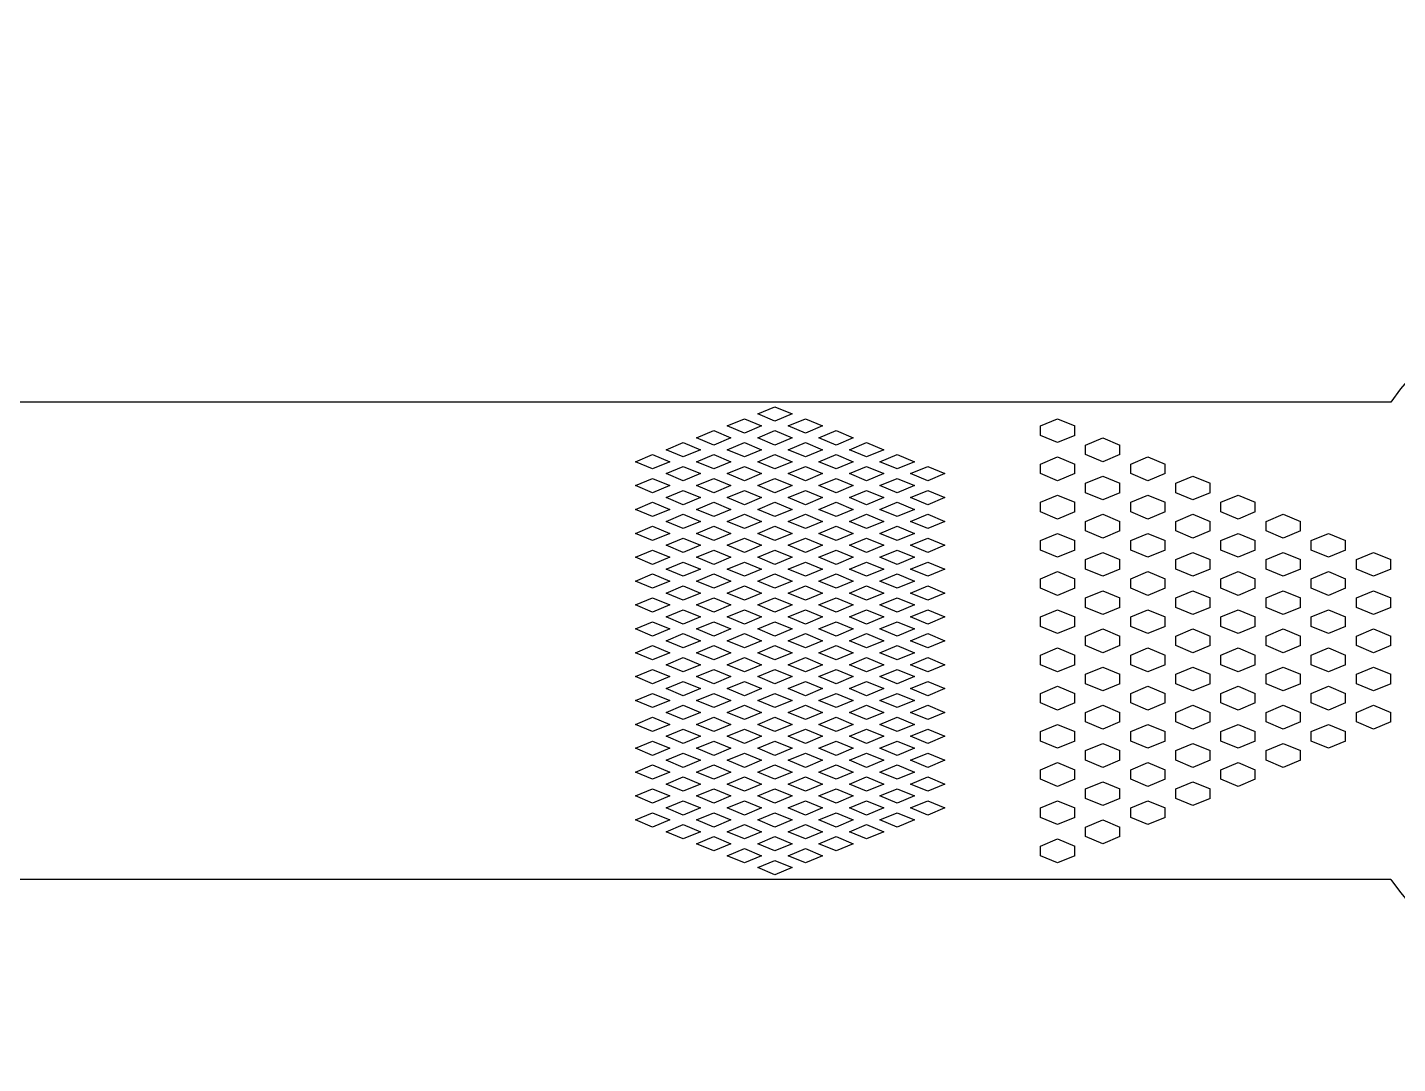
# Model space of a CAD drawing. Header units: inches. Extents: x -271009 to 5700, y -37000 to 38138.
# Drawn here: x -142064 to -139152, y 10013 to 12215 of the extents above; entities that cross this region are included whole.
import ezdxf

# ---------------------------------------------------------------- set-up
doc = ezdxf.new("R2010")
doc.units = ezdxf.units.IN
doc.header["$MEASUREMENT"] = 0

msp = doc.modelspace()

# ---------------------------------------------------------------- linework, layer by layer
for p, q in [((-139166.7, 11418.8), (-142123.1, 11418.8)), ((-140512.1, 11393.4), (-140475.6, 11408.6)), ((-140475.6, 11378.2), (-140512.1, 11393.4)), ((-140475.6, 11408.6), (-140439, 11393.4)), ((-140439, 11393.4), (-140475.6, 11378.2)), ((-140642, 11342.6), (-140605.5, 11357.9)), ((-140605.5, 11357.9), (-140569, 11342.6)), ((-140577.1, 11368), (-140540.5, 11383.2)), ((-140540.5, 11352.8), (-140577.1, 11368)), ((-140540.5, 11383.2), (-140504, 11368)), ((-140504, 11368), (-140540.5, 11352.8)), ((-140512.1, 11342.6), (-140475.6, 11357.9)), ((-140475.6, 11357.9), (-140439, 11342.6)), ((-140447.2, 11368), (-140410.6, 11383.2)), ((-140410.6, 11352.8), (-140447.2, 11368)), ((-140410.6, 11383.2), (-140374.1, 11368)), ((-140374.1, 11368), (-140410.6, 11352.8)), ((-140382.2, 11342.6), (-140345.7, 11357.9)), ((-140345.7, 11357.9), (-140309.1, 11342.6)), ((-139911.2, 11368), (-139874.7, 11383.2)), ((-139911.2, 11347.7), (-139911.2, 11368)), ((-139874.7, 11383.2), (-139838.2, 11368)), ((-139838.2, 11347.7), (-139838.2, 11368)), ((-140707, 11317.3), (-140670.5, 11332.5)), ((-140670.5, 11332.5), (-140633.9, 11317.3)), ((-140605.5, 11327.4), (-140642, 11342.6)), ((-140569, 11342.6), (-140605.5, 11327.4)), ((-140577.1, 11317.3), (-140540.5, 11332.5)), ((-140540.5, 11332.5), (-140504, 11317.3)), ((-140475.6, 11327.4), (-140512.1, 11342.6)), ((-140439, 11342.6), (-140475.6, 11327.4)), ((-140447.2, 11317.3), (-140410.6, 11332.5)), ((-140410.6, 11332.5), (-140374.1, 11317.3)), ((-140345.7, 11327.4), (-140382.2, 11342.6)), ((-140309.1, 11342.6), (-140345.7, 11327.4)), ((-140317.2, 11317.3), (-140280.7, 11332.5)), ((-140280.7, 11332.5), (-140244.2, 11317.3)), ((-139874.7, 11332.5), (-139911.2, 11347.7)), ((-139838.2, 11347.7), (-139874.7, 11332.5)), ((-139815.3, 11327.4), (-139778.8, 11342.6)), ((-139778.8, 11342.6), (-139742.3, 11327.4)), ((-140772, 11291.9), (-140735.4, 11307.1)), ((-140735.4, 11307.1), (-140698.9, 11291.9)), ((-140670.5, 11302), (-140707, 11317.3)), ((-140633.9, 11317.3), (-140670.5, 11302)), ((-140642, 11291.9), (-140605.5, 11307.1)), ((-140605.5, 11307.1), (-140569, 11291.9)), ((-140540.5, 11302), (-140577.1, 11317.3)), ((-140504, 11317.3), (-140540.5, 11302)), ((-140512.1, 11291.9), (-140475.6, 11307.1)), ((-140475.6, 11307.1), (-140439, 11291.9)), ((-140410.6, 11302), (-140447.2, 11317.3)), ((-140374.1, 11317.3), (-140410.6, 11302)), ((-140382.2, 11291.9), (-140345.7, 11307.1)), ((-140345.7, 11307.1), (-140309.1, 11291.9)), ((-140280.7, 11302), (-140317.2, 11317.3)), ((-140244.2, 11317.3), (-140280.7, 11302)), ((-140252.3, 11291.9), (-140215.7, 11307.1)), ((-140215.7, 11307.1), (-140179.2, 11291.9)), ((-139911.2, 11286.8), (-139874.7, 11302)), ((-139874.7, 11302), (-139838.2, 11286.8)), ((-139815.3, 11307.1), (-139815.3, 11327.4)), ((-139778.8, 11291.9), (-139815.3, 11307.1)), ((-139742.3, 11307.1), (-139778.8, 11291.9)), ((-139742.3, 11307.1), (-139742.3, 11327.4)), ((-139719.4, 11286.8), (-139682.9, 11302)), ((-139682.9, 11302), (-139646.3, 11286.8)), ((-140735.4, 11276.7), (-140772, 11291.9)), ((-140698.9, 11291.9), (-140735.4, 11276.7)), ((-140707, 11266.5), (-140670.5, 11281.7)), ((-140670.5, 11281.7), (-140633.9, 11266.5)), ((-140605.5, 11276.7), (-140642, 11291.9)), ((-140569, 11291.9), (-140605.5, 11276.7)), ((-140577.1, 11266.5), (-140540.5, 11281.7)), ((-140540.5, 11281.7), (-140504, 11266.5)), ((-140475.6, 11276.7), (-140512.1, 11291.9)), ((-140439, 11291.9), (-140475.6, 11276.7)), ((-140447.2, 11266.5), (-140410.6, 11281.7)), ((-140410.6, 11281.7), (-140374.1, 11266.5)), ((-140345.7, 11276.7), (-140382.2, 11291.9)), ((-140309.1, 11291.9), (-140345.7, 11276.7)), ((-140317.2, 11266.5), (-140280.7, 11281.7)), ((-140280.7, 11281.7), (-140244.2, 11266.5)), ((-140215.7, 11276.7), (-140252.3, 11291.9)), ((-140179.2, 11291.9), (-140215.7, 11276.7)), ((-140187.3, 11266.5), (-140150.8, 11281.7)), ((-140150.8, 11281.7), (-140114.2, 11266.5)), ((-139911.2, 11266.5), (-139911.2, 11286.8)), ((-139838.2, 11266.5), (-139838.2, 11286.8)), ((-139719.4, 11266.5), (-139719.4, 11286.8)), ((-139646.3, 11266.5), (-139646.3, 11286.8)), ((-140772, 11241.1), (-140735.4, 11256.4)), ((-140735.4, 11225.9), (-140772, 11241.1)), ((-140735.4, 11256.4), (-140698.9, 11241.1)), ((-140698.9, 11241.1), (-140735.4, 11225.9)), ((-140670.5, 11251.3), (-140707, 11266.5)), ((-140633.9, 11266.5), (-140670.5, 11251.3)), ((-140642, 11241.1), (-140605.5, 11256.4)), ((-140605.5, 11225.9), (-140642, 11241.1)), ((-140605.5, 11256.4), (-140569, 11241.1)), ((-140569, 11241.1), (-140605.5, 11225.9)), ((-140540.5, 11251.3), (-140577.1, 11266.5)), ((-140504, 11266.5), (-140540.5, 11251.3)), ((-140512.1, 11241.1), (-140475.6, 11256.4)), ((-140475.6, 11225.9), (-140512.1, 11241.1)), ((-140475.6, 11256.4), (-140439, 11241.1)), ((-140439, 11241.1), (-140475.6, 11225.9)), ((-140410.6, 11251.3), (-140447.2, 11266.5)), ((-140374.1, 11266.5), (-140410.6, 11251.3)), ((-140382.2, 11241.1), (-140345.7, 11256.4)), ((-140345.7, 11225.9), (-140382.2, 11241.1)), ((-140345.7, 11256.4), (-140309.1, 11241.1)), ((-140309.1, 11241.1), (-140345.7, 11225.9)), ((-140280.7, 11251.3), (-140317.2, 11266.5)), ((-140244.2, 11266.5), (-140280.7, 11251.3)), ((-140252.3, 11241.1), (-140215.7, 11256.4)), ((-140215.7, 11225.9), (-140252.3, 11241.1)), ((-140215.7, 11256.4), (-140179.2, 11241.1)), ((-140179.2, 11241.1), (-140215.7, 11225.9)), ((-140150.8, 11251.3), (-140187.3, 11266.5)), ((-140114.2, 11266.5), (-140150.8, 11251.3)), ((-139874.7, 11251.3), (-139911.2, 11266.5)), ((-139838.2, 11266.5), (-139874.7, 11251.3)), ((-139815.3, 11246.2), (-139778.8, 11261.4)), ((-139815.3, 11225.9), (-139815.3, 11246.2)), ((-139778.8, 11261.4), (-139742.3, 11246.2)), ((-139742.3, 11225.9), (-139742.3, 11246.2)), ((-139682.9, 11251.3), (-139719.4, 11266.5)), ((-139646.3, 11266.5), (-139682.9, 11251.3)), ((-139623.5, 11246.2), (-139587, 11261.4)), ((-139623.5, 11225.9), (-139623.5, 11246.2)), ((-139587, 11261.4), (-139550.4, 11246.2)), ((-139550.4, 11225.9), (-139550.4, 11246.2)), ((-140707, 11215.8), (-140670.5, 11231)), ((-140670.5, 11200.5), (-140707, 11215.8)), ((-140670.5, 11231), (-140633.9, 11215.8)), ((-140633.9, 11215.8), (-140670.5, 11200.5)), ((-140577.1, 11215.8), (-140540.5, 11231)), ((-140540.5, 11200.5), (-140577.1, 11215.8)), ((-140540.5, 11231), (-140504, 11215.8)), ((-140504, 11215.8), (-140540.5, 11200.5)), ((-140447.2, 11215.8), (-140410.6, 11231)), ((-140410.6, 11200.5), (-140447.2, 11215.8)), ((-140410.6, 11231), (-140374.1, 11215.8)), ((-140374.1, 11215.8), (-140410.6, 11200.5)), ((-140317.2, 11215.8), (-140280.7, 11231)), ((-140280.7, 11200.5), (-140317.2, 11215.8)), ((-140280.7, 11231), (-140244.2, 11215.8)), ((-140244.2, 11215.8), (-140280.7, 11200.5)), ((-140187.3, 11215.8), (-140150.8, 11231)), ((-140150.8, 11200.5), (-140187.3, 11215.8)), ((-140150.8, 11231), (-140114.2, 11215.8)), ((-140114.2, 11215.8), (-140150.8, 11200.5)), ((-139911.2, 11205.6), (-139874.7, 11220.8)), ((-139874.7, 11220.8), (-139838.2, 11205.6)), ((-139778.8, 11210.7), (-139815.3, 11225.9)), ((-139742.3, 11225.9), (-139778.8, 11210.7)), ((-139719.4, 11205.6), (-139682.9, 11220.8)), ((-139682.9, 11220.8), (-139646.3, 11205.6)), ((-139587, 11210.7), (-139623.5, 11225.9)), ((-139550.4, 11225.9), (-139587, 11210.7)), ((-139527.6, 11205.6), (-139491, 11220.8)), ((-139491, 11220.8), (-139454.5, 11205.6)), ((-140772, 11190.4), (-140735.4, 11205.6)), ((-140735.4, 11175.2), (-140772, 11190.4)), ((-140735.4, 11205.6), (-140698.9, 11190.4)), ((-140698.9, 11190.4), (-140735.4, 11175.2)), ((-140642, 11190.4), (-140605.5, 11205.6)), ((-140605.5, 11175.2), (-140642, 11190.4)), ((-140605.5, 11205.6), (-140569, 11190.4)), ((-140569, 11190.4), (-140605.5, 11175.2)), ((-140512.1, 11190.4), (-140475.6, 11205.6)), ((-140475.6, 11175.2), (-140512.1, 11190.4)), ((-140475.6, 11205.6), (-140439, 11190.4)), ((-140439, 11190.4), (-140475.6, 11175.2)), ((-140382.2, 11190.4), (-140345.7, 11205.6)), ((-140345.7, 11175.2), (-140382.2, 11190.4)), ((-140345.7, 11205.6), (-140309.1, 11190.4)), ((-140309.1, 11190.4), (-140345.7, 11175.2)), ((-140252.3, 11190.4), (-140215.7, 11205.6)), ((-140215.7, 11175.2), (-140252.3, 11190.4)), ((-140215.7, 11205.6), (-140179.2, 11190.4)), ((-140179.2, 11190.4), (-140215.7, 11175.2)), ((-139911.2, 11185.3), (-139911.2, 11205.6)), ((-139874.7, 11170.1), (-139911.2, 11185.3)), ((-139838.2, 11185.3), (-139874.7, 11170.1)), ((-139838.2, 11185.3), (-139838.2, 11205.6)), ((-139719.4, 11185.3), (-139719.4, 11205.6)), ((-139682.9, 11170.1), (-139719.4, 11185.3)), ((-139646.3, 11185.3), (-139682.9, 11170.1)), ((-139646.3, 11185.3), (-139646.3, 11205.6)), ((-139527.6, 11185.3), (-139527.6, 11205.6)), ((-139491, 11170.1), (-139527.6, 11185.3)), ((-139454.5, 11185.3), (-139491, 11170.1)), ((-139454.5, 11185.3), (-139454.5, 11205.6)), ((-140772, 11139.6), (-140735.4, 11154.9)), ((-140735.4, 11154.9), (-140698.9, 11139.6)), ((-140707, 11165), (-140670.5, 11180.2)), ((-140670.5, 11149.8), (-140707, 11165)), ((-140670.5, 11180.2), (-140633.9, 11165)), ((-140633.9, 11165), (-140670.5, 11149.8)), ((-140642, 11139.6), (-140605.5, 11154.9)), ((-140605.5, 11154.9), (-140569, 11139.6)), ((-140577.1, 11165), (-140540.5, 11180.2)), ((-140540.5, 11149.8), (-140577.1, 11165)), ((-140540.5, 11180.2), (-140504, 11165)), ((-140504, 11165), (-140540.5, 11149.8)), ((-140512.1, 11139.6), (-140475.6, 11154.9)), ((-140475.6, 11154.9), (-140439, 11139.6)), ((-140447.2, 11165), (-140410.6, 11180.2)), ((-140410.6, 11149.8), (-140447.2, 11165)), ((-140410.6, 11180.2), (-140374.1, 11165)), ((-140374.1, 11165), (-140410.6, 11149.8)), ((-140382.2, 11139.6), (-140345.7, 11154.9)), ((-140345.7, 11154.9), (-140309.1, 11139.6)), ((-140317.2, 11165), (-140280.7, 11180.2)), ((-140280.7, 11149.8), (-140317.2, 11165)), ((-140280.7, 11180.2), (-140244.2, 11165)), ((-140244.2, 11165), (-140280.7, 11149.8)), ((-140252.3, 11139.6), (-140215.7, 11154.9)), ((-140215.7, 11154.9), (-140179.2, 11139.6)), ((-140187.3, 11165), (-140150.8, 11180.2)), ((-140150.8, 11149.8), (-140187.3, 11165)), ((-140150.8, 11180.2), (-140114.2, 11165)), ((-140114.2, 11165), (-140150.8, 11149.8)), ((-139815.3, 11165), (-139778.8, 11180.2)), ((-139815.3, 11144.7), (-139815.3, 11165)), ((-139778.8, 11180.2), (-139742.3, 11165)), ((-139742.3, 11144.7), (-139742.3, 11165)), ((-139623.5, 11165), (-139587, 11180.2)), ((-139623.5, 11144.7), (-139623.5, 11165)), ((-139587, 11180.2), (-139550.4, 11165)), ((-139550.4, 11144.7), (-139550.4, 11165)), ((-139431.7, 11165), (-139395.1, 11180.2)), ((-139431.7, 11144.7), (-139431.7, 11165)), ((-139395.1, 11180.2), (-139358.6, 11165)), ((-139358.6, 11144.7), (-139358.6, 11165)), ((-140735.4, 11124.4), (-140772, 11139.6)), ((-140698.9, 11139.6), (-140735.4, 11124.4)), ((-140707, 11114.3), (-140670.5, 11129.5)), ((-140670.5, 11129.5), (-140633.9, 11114.3)), ((-140605.5, 11124.4), (-140642, 11139.6)), ((-140569, 11139.6), (-140605.5, 11124.4)), ((-140577.1, 11114.3), (-140540.5, 11129.5)), ((-140540.5, 11129.5), (-140504, 11114.3)), ((-140475.6, 11124.4), (-140512.1, 11139.6)), ((-140439, 11139.6), (-140475.6, 11124.4)), ((-140447.2, 11114.3), (-140410.6, 11129.5)), ((-140410.6, 11129.5), (-140374.1, 11114.3)), ((-140345.7, 11124.4), (-140382.2, 11139.6)), ((-140309.1, 11139.6), (-140345.7, 11124.4)), ((-140317.2, 11114.3), (-140280.7, 11129.5)), ((-140280.7, 11129.5), (-140244.2, 11114.3)), ((-140215.7, 11124.4), (-140252.3, 11139.6)), ((-140179.2, 11139.6), (-140215.7, 11124.4)), ((-140187.3, 11114.3), (-140150.8, 11129.5)), ((-140150.8, 11129.5), (-140114.2, 11114.3)), ((-139911.2, 11124.4), (-139874.7, 11139.6)), ((-139874.7, 11139.6), (-139838.2, 11124.4)), ((-139778.8, 11129.5), (-139815.3, 11144.7)), ((-139742.3, 11144.7), (-139778.8, 11129.5)), ((-139719.4, 11124.4), (-139682.9, 11139.6)), ((-139682.9, 11139.6), (-139646.3, 11124.4)), ((-139587, 11129.5), (-139623.5, 11144.7)), ((-139550.4, 11144.7), (-139587, 11129.5)), ((-139527.6, 11124.4), (-139491, 11139.6)), ((-139491, 11139.6), (-139454.5, 11124.4)), ((-139395.1, 11129.5), (-139431.7, 11144.7)), ((-139358.6, 11144.7), (-139395.1, 11129.5)), ((-139335.7, 11124.4), (-139299.2, 11139.6)), ((-139299.2, 11139.6), (-139262.7, 11124.4)), ((-140772, 11088.9), (-140735.4, 11104.1)), ((-140735.4, 11104.1), (-140698.9, 11088.9)), ((-140670.5, 11099), (-140707, 11114.3)), ((-140633.9, 11114.3), (-140670.5, 11099)), ((-140642, 11088.9), (-140605.5, 11104.1)), ((-140605.5, 11104.1), (-140569, 11088.9)), ((-140540.5, 11099), (-140577.1, 11114.3)), ((-140504, 11114.3), (-140540.5, 11099)), ((-140512.1, 11088.9), (-140475.6, 11104.1)), ((-140475.6, 11104.1), (-140439, 11088.9)), ((-140410.6, 11099), (-140447.2, 11114.3)), ((-140374.1, 11114.3), (-140410.6, 11099)), ((-140382.2, 11088.9), (-140345.7, 11104.1)), ((-140345.7, 11104.1), (-140309.1, 11088.9)), ((-140280.7, 11099), (-140317.2, 11114.3)), ((-140244.2, 11114.3), (-140280.7, 11099)), ((-140252.3, 11088.9), (-140215.7, 11104.1)), ((-140215.7, 11104.1), (-140179.2, 11088.9)), ((-140150.8, 11099), (-140187.3, 11114.3)), ((-140114.2, 11114.3), (-140150.8, 11099)), ((-139911.2, 11104.1), (-139911.2, 11124.4)), ((-139874.7, 11088.9), (-139911.2, 11104.1)), ((-139838.2, 11104.1), (-139874.7, 11088.9)), ((-139838.2, 11104.1), (-139838.2, 11124.4)), ((-139815.3, 11083.8), (-139778.8, 11099)), ((-139778.8, 11099), (-139742.3, 11083.8)), ((-139719.4, 11104.1), (-139719.4, 11124.4)), ((-139682.9, 11088.9), (-139719.4, 11104.1)), ((-139646.3, 11104.1), (-139682.9, 11088.9)), ((-139646.3, 11104.1), (-139646.3, 11124.4)), ((-139623.5, 11083.8), (-139587, 11099)), ((-139587, 11099), (-139550.4, 11083.8)), ((-139527.6, 11104.1), (-139527.6, 11124.4)), ((-139491, 11088.9), (-139527.6, 11104.1)), ((-139454.5, 11104.1), (-139491, 11088.9)), ((-139454.5, 11104.1), (-139454.5, 11124.4)), ((-139431.7, 11083.8), (-139395.1, 11099)), ((-139395.1, 11099), (-139358.6, 11083.8)), ((-139335.7, 11104.1), (-139335.7, 11124.4)), ((-139299.2, 11088.9), (-139335.7, 11104.1)), ((-139262.7, 11104.1), (-139299.2, 11088.9)), ((-139262.7, 11104.1), (-139262.7, 11124.4)), ((-139239.8, 11083.8), (-139203.3, 11099)), ((-139203.3, 11099), (-139166.7, 11083.8)), ((-140735.4, 11073.7), (-140772, 11088.9)), ((-140698.9, 11088.9), (-140735.4, 11073.7)), ((-140707, 11063.5), (-140670.5, 11078.7)), ((-140670.5, 11078.7), (-140633.9, 11063.5)), ((-140605.5, 11073.7), (-140642, 11088.9)), ((-140569, 11088.9), (-140605.5, 11073.7)), ((-140577.1, 11063.5), (-140540.5, 11078.7)), ((-140540.5, 11078.7), (-140504, 11063.5)), ((-140475.6, 11073.7), (-140512.1, 11088.9)), ((-140439, 11088.9), (-140475.6, 11073.7)), ((-140447.2, 11063.5), (-140410.6, 11078.7)), ((-140410.6, 11078.7), (-140374.1, 11063.5)), ((-140345.7, 11073.7), (-140382.2, 11088.9)), ((-140309.1, 11088.9), (-140345.7, 11073.7)), ((-140317.2, 11063.5), (-140280.7, 11078.7)), ((-140280.7, 11078.7), (-140244.2, 11063.5)), ((-140215.7, 11073.7), (-140252.3, 11088.9)), ((-140179.2, 11088.9), (-140215.7, 11073.7)), ((-140187.3, 11063.5), (-140150.8, 11078.7)), ((-140150.8, 11078.7), (-140114.2, 11063.5)), ((-139815.3, 11063.5), (-139815.3, 11083.8)), ((-139742.3, 11063.5), (-139742.3, 11083.8)), ((-139623.5, 11063.5), (-139623.5, 11083.8)), ((-139550.4, 11063.5), (-139550.4, 11083.8)), ((-139431.7, 11063.5), (-139431.7, 11083.8)), ((-139358.6, 11063.5), (-139358.6, 11083.8)), ((-139239.8, 11063.5), (-139239.8, 11083.8)), ((-139166.7, 11063.5), (-139166.7, 11083.8)), ((-140772, 11038.1), (-140735.4, 11053.4)), ((-140735.4, 11022.9), (-140772, 11038.1)), ((-140735.4, 11053.4), (-140698.9, 11038.1)), ((-140698.9, 11038.1), (-140735.4, 11022.9)), ((-140670.5, 11048.3), (-140707, 11063.5)), ((-140633.9, 11063.5), (-140670.5, 11048.3)), ((-140642, 11038.1), (-140605.5, 11053.4)), ((-140605.5, 11022.9), (-140642, 11038.1)), ((-140605.5, 11053.4), (-140569, 11038.1)), ((-140569, 11038.1), (-140605.5, 11022.9)), ((-140540.5, 11048.3), (-140577.1, 11063.5)), ((-140504, 11063.5), (-140540.5, 11048.3)), ((-140512.1, 11038.1), (-140475.6, 11053.4)), ((-140475.6, 11022.9), (-140512.1, 11038.1)), ((-140475.6, 11053.4), (-140439, 11038.1)), ((-140439, 11038.1), (-140475.6, 11022.9)), ((-140410.6, 11048.3), (-140447.2, 11063.5)), ((-140374.1, 11063.5), (-140410.6, 11048.3)), ((-140382.2, 11038.1), (-140345.7, 11053.4)), ((-140345.7, 11022.9), (-140382.2, 11038.1)), ((-140345.7, 11053.4), (-140309.1, 11038.1)), ((-140309.1, 11038.1), (-140345.7, 11022.9)), ((-140280.7, 11048.3), (-140317.2, 11063.5)), ((-140244.2, 11063.5), (-140280.7, 11048.3)), ((-140252.3, 11038.1), (-140215.7, 11053.4)), ((-140215.7, 11022.9), (-140252.3, 11038.1)), ((-140215.7, 11053.4), (-140179.2, 11038.1)), ((-140179.2, 11038.1), (-140215.7, 11022.9)), ((-140150.8, 11048.3), (-140187.3, 11063.5)), ((-140114.2, 11063.5), (-140150.8, 11048.3)), ((-139911.2, 11043.2), (-139874.7, 11058.4)), ((-139911.2, 11022.9), (-139911.2, 11043.2)), ((-139874.7, 11058.4), (-139838.2, 11043.2)), ((-139838.2, 11022.9), (-139838.2, 11043.2)), ((-139778.8, 11048.3), (-139815.3, 11063.5)), ((-139742.3, 11063.5), (-139778.8, 11048.3)), ((-139719.4, 11043.2), (-139682.9, 11058.4)), ((-139719.4, 11022.9), (-139719.4, 11043.2)), ((-139682.9, 11058.4), (-139646.3, 11043.2)), ((-139646.3, 11022.9), (-139646.3, 11043.2)), ((-139587, 11048.3), (-139623.5, 11063.5)), ((-139550.4, 11063.5), (-139587, 11048.3)), ((-139527.6, 11043.2), (-139491, 11058.4)), ((-139527.6, 11022.9), (-139527.6, 11043.2)), ((-139491, 11058.4), (-139454.5, 11043.2)), ((-139454.5, 11022.9), (-139454.5, 11043.2)), ((-139395.1, 11048.3), (-139431.7, 11063.5)), ((-139358.6, 11063.5), (-139395.1, 11048.3)), ((-139335.7, 11043.2), (-139299.2, 11058.4)), ((-139335.7, 11022.9), (-139335.7, 11043.2)), ((-139299.2, 11058.4), (-139262.7, 11043.2)), ((-139262.7, 11022.9), (-139262.7, 11043.2)), ((-139203.3, 11048.3), (-139239.8, 11063.5)), ((-139166.7, 11063.5), (-139203.3, 11048.3)), ((-140707, 11012.8), (-140670.5, 11028)), ((-140670.5, 10997.5), (-140707, 11012.8)), ((-140670.5, 11028), (-140633.9, 11012.8)), ((-140633.9, 11012.8), (-140670.5, 10997.5)), ((-140577.1, 11012.8), (-140540.5, 11028)), ((-140540.5, 10997.5), (-140577.1, 11012.8)), ((-140540.5, 11028), (-140504, 11012.8)), ((-140504, 11012.8), (-140540.5, 10997.5)), ((-140447.2, 11012.8), (-140410.6, 11028)), ((-140410.6, 10997.5), (-140447.2, 11012.8)), ((-140410.6, 11028), (-140374.1, 11012.8)), ((-140374.1, 11012.8), (-140410.6, 10997.5)), ((-140317.2, 11012.8), (-140280.7, 11028)), ((-140280.7, 10997.5), (-140317.2, 11012.8)), ((-140280.7, 11028), (-140244.2, 11012.8)), ((-140244.2, 11012.8), (-140280.7, 10997.5)), ((-140187.3, 11012.8), (-140150.8, 11028)), ((-140150.8, 10997.5), (-140187.3, 11012.8)), ((-140150.8, 11028), (-140114.2, 11012.8)), ((-140114.2, 11012.8), (-140150.8, 10997.5)), ((-139874.7, 11007.7), (-139911.2, 11022.9)), ((-139838.2, 11022.9), (-139874.7, 11007.7)), ((-139815.3, 11002.6), (-139778.8, 11017.8)), ((-139778.8, 11017.8), (-139742.3, 11002.6)), ((-139682.9, 11007.7), (-139719.4, 11022.9)), ((-139646.3, 11022.9), (-139682.9, 11007.7)), ((-139623.5, 11002.6), (-139587, 11017.8)), ((-139587, 11017.8), (-139550.4, 11002.6)), ((-139491, 11007.7), (-139527.6, 11022.9)), ((-139454.5, 11022.9), (-139491, 11007.7)), ((-139431.7, 11002.6), (-139395.1, 11017.8)), ((-139395.1, 11017.8), (-139358.6, 11002.6)), ((-139299.2, 11007.7), (-139335.7, 11022.9)), ((-139262.7, 11022.9), (-139299.2, 11007.7)), ((-139239.8, 11002.6), (-139203.3, 11017.8)), ((-139203.3, 11017.8), (-139166.7, 11002.6)), ((-140772, 10987.4), (-140735.4, 11002.6)), ((-140735.4, 10972.2), (-140772, 10987.4)), ((-140735.4, 11002.6), (-140698.9, 10987.4)), ((-140698.9, 10987.4), (-140735.4, 10972.2)), ((-140642, 10987.4), (-140605.5, 11002.6)), ((-140605.5, 10972.2), (-140642, 10987.4)), ((-140605.5, 11002.6), (-140569, 10987.4)), ((-140569, 10987.4), (-140605.5, 10972.2)), ((-140512.1, 10987.4), (-140475.6, 11002.6)), ((-140475.6, 10972.2), (-140512.1, 10987.4)), ((-140475.6, 11002.6), (-140439, 10987.4)), ((-140439, 10987.4), (-140475.6, 10972.2)), ((-140382.2, 10987.4), (-140345.7, 11002.6)), ((-140345.7, 10972.2), (-140382.2, 10987.4)), ((-140345.7, 11002.6), (-140309.1, 10987.4)), ((-140309.1, 10987.4), (-140345.7, 10972.2)), ((-140252.3, 10987.4), (-140215.7, 11002.6)), ((-140215.7, 10972.2), (-140252.3, 10987.4)), ((-140215.7, 11002.6), (-140179.2, 10987.4)), ((-140179.2, 10987.4), (-140215.7, 10972.2)), ((-139815.3, 10982.3), (-139815.3, 11002.6)), ((-139778.8, 10967.1), (-139815.3, 10982.3)), ((-139742.3, 10982.3), (-139778.8, 10967.1)), ((-139742.3, 10982.3), (-139742.3, 11002.6)), ((-139623.5, 10982.3), (-139623.5, 11002.6)), ((-139587, 10967.1), (-139623.5, 10982.3)), ((-139550.4, 10982.3), (-139587, 10967.1)), ((-139550.4, 10982.3), (-139550.4, 11002.6)), ((-139431.7, 10982.3), (-139431.7, 11002.6)), ((-139395.1, 10967.1), (-139431.7, 10982.3)), ((-139358.6, 10982.3), (-139395.1, 10967.1)), ((-139358.6, 10982.3), (-139358.6, 11002.6)), ((-139239.8, 10982.3), (-139239.8, 11002.6)), ((-139203.3, 10967.1), (-139239.8, 10982.3)), ((-139166.7, 10982.3), (-139203.3, 10967.1)), ((-139166.7, 10982.3), (-139166.7, 11002.6)), ((-140772, 10936.6), (-140735.4, 10951.9)), ((-140735.4, 10951.9), (-140698.9, 10936.6)), ((-140707, 10962), (-140670.5, 10977.2)), ((-140670.5, 10946.8), (-140707, 10962)), ((-140670.5, 10977.2), (-140633.9, 10962)), ((-140633.9, 10962), (-140670.5, 10946.8)), ((-140642, 10936.6), (-140605.5, 10951.9)), ((-140605.5, 10951.9), (-140569, 10936.6)), ((-140577.1, 10962), (-140540.5, 10977.2)), ((-140540.5, 10946.8), (-140577.1, 10962)), ((-140540.5, 10977.2), (-140504, 10962)), ((-140504, 10962), (-140540.5, 10946.8)), ((-140512.1, 10936.6), (-140475.6, 10951.9)), ((-140475.6, 10951.9), (-140439, 10936.6)), ((-140447.2, 10962), (-140410.6, 10977.2)), ((-140410.6, 10946.8), (-140447.2, 10962)), ((-140410.6, 10977.2), (-140374.1, 10962)), ((-140374.1, 10962), (-140410.6, 10946.8)), ((-140382.2, 10936.6), (-140345.7, 10951.9)), ((-140345.7, 10951.9), (-140309.1, 10936.6)), ((-140317.2, 10962), (-140280.7, 10977.2)), ((-140280.7, 10946.8), (-140317.2, 10962)), ((-140280.7, 10977.2), (-140244.2, 10962)), ((-140244.2, 10962), (-140280.7, 10946.8)), ((-140252.3, 10936.6), (-140215.7, 10951.9)), ((-140215.7, 10951.9), (-140179.2, 10936.6)), ((-140187.3, 10962), (-140150.8, 10977.2)), ((-140150.8, 10946.8), (-140187.3, 10962)), ((-140150.8, 10977.2), (-140114.2, 10962)), ((-140114.2, 10962), (-140150.8, 10946.8)), ((-139911.2, 10962), (-139874.7, 10977.2)), ((-139911.2, 10941.7), (-139911.2, 10962)), ((-139874.7, 10977.2), (-139838.2, 10962)), ((-139838.2, 10941.7), (-139838.2, 10962)), ((-139719.4, 10962), (-139682.9, 10977.2)), ((-139719.4, 10941.7), (-139719.4, 10962)), ((-139682.9, 10977.2), (-139646.3, 10962)), ((-139646.3, 10941.7), (-139646.3, 10962)), ((-139527.6, 10962), (-139491, 10977.2)), ((-139527.6, 10941.7), (-139527.6, 10962)), ((-139491, 10977.2), (-139454.5, 10962)), ((-139454.5, 10941.7), (-139454.5, 10962)), ((-139335.7, 10962), (-139299.2, 10977.2)), ((-139335.7, 10941.7), (-139335.7, 10962)), ((-139299.2, 10977.2), (-139262.7, 10962)), ((-139262.7, 10941.7), (-139262.7, 10962)), ((-140735.4, 10921.4), (-140772, 10936.6)), ((-140698.9, 10936.6), (-140735.4, 10921.4)), ((-140707, 10911.3), (-140670.5, 10926.5)), ((-140670.5, 10926.5), (-140633.9, 10911.3)), ((-140605.5, 10921.4), (-140642, 10936.6)), ((-140569, 10936.6), (-140605.5, 10921.4)), ((-140577.1, 10911.3), (-140540.5, 10926.5)), ((-140540.5, 10926.5), (-140504, 10911.3)), ((-140475.6, 10921.4), (-140512.1, 10936.6)), ((-140439, 10936.6), (-140475.6, 10921.4)), ((-140447.2, 10911.3), (-140410.6, 10926.5)), ((-140410.6, 10926.5), (-140374.1, 10911.3)), ((-140345.7, 10921.4), (-140382.2, 10936.6)), ((-140309.1, 10936.6), (-140345.7, 10921.4)), ((-140317.2, 10911.3), (-140280.7, 10926.5)), ((-140280.7, 10926.5), (-140244.2, 10911.3)), ((-140215.7, 10921.4), (-140252.3, 10936.6)), ((-140179.2, 10936.6), (-140215.7, 10921.4)), ((-140187.3, 10911.3), (-140150.8, 10926.5)), ((-140150.8, 10926.5), (-140114.2, 10911.3)), ((-139874.7, 10926.5), (-139911.2, 10941.7)), ((-139838.2, 10941.7), (-139874.7, 10926.5)), ((-139815.3, 10921.4), (-139778.8, 10936.6)), ((-139815.3, 10901.1), (-139815.3, 10921.4)), ((-139778.8, 10936.6), (-139742.3, 10921.4)), ((-139742.3, 10901.1), (-139742.3, 10921.4)), ((-139682.9, 10926.5), (-139719.4, 10941.7)), ((-139646.3, 10941.7), (-139682.9, 10926.5)), ((-139623.5, 10921.4), (-139587, 10936.6)), ((-139623.5, 10901.1), (-139623.5, 10921.4)), ((-139587, 10936.6), (-139550.4, 10921.4)), ((-139550.4, 10901.1), (-139550.4, 10921.4)), ((-139491, 10926.5), (-139527.6, 10941.7)), ((-139454.5, 10941.7), (-139491, 10926.5)), ((-139431.7, 10921.4), (-139395.1, 10936.6)), ((-139431.7, 10901.1), (-139431.7, 10921.4)), ((-139395.1, 10936.6), (-139358.6, 10921.4)), ((-139358.6, 10901.1), (-139358.6, 10921.4)), ((-139299.2, 10926.5), (-139335.7, 10941.7)), ((-139262.7, 10941.7), (-139299.2, 10926.5)), ((-139239.8, 10921.4), (-139203.3, 10936.6)), ((-139239.8, 10901.1), (-139239.8, 10921.4)), ((-139203.3, 10936.6), (-139166.7, 10921.4)), ((-139166.7, 10901.1), (-139166.7, 10921.4)), ((-140772, 10885.9), (-140735.4, 10901.1)), ((-140735.4, 10901.1), (-140698.9, 10885.9)), ((-140670.5, 10896), (-140707, 10911.3)), ((-140633.9, 10911.3), (-140670.5, 10896)), ((-140642, 10885.9), (-140605.5, 10901.1)), ((-140605.5, 10901.1), (-140569, 10885.9)), ((-140540.5, 10896), (-140577.1, 10911.3)), ((-140504, 10911.3), (-140540.5, 10896)), ((-140512.1, 10885.9), (-140475.6, 10901.1)), ((-140475.6, 10901.1), (-140439, 10885.9)), ((-140410.6, 10896), (-140447.2, 10911.3)), ((-140374.1, 10911.3), (-140410.6, 10896)), ((-140382.2, 10885.9), (-140345.7, 10901.1)), ((-140345.7, 10901.1), (-140309.1, 10885.9)), ((-140280.7, 10896), (-140317.2, 10911.3)), ((-140244.2, 10911.3), (-140280.7, 10896)), ((-140252.3, 10885.9), (-140215.7, 10901.1)), ((-140215.7, 10901.1), (-140179.2, 10885.9)), ((-140150.8, 10896), (-140187.3, 10911.3)), ((-140114.2, 10911.3), (-140150.8, 10896)), ((-139911.2, 10880.8), (-139874.7, 10896)), ((-139874.7, 10896), (-139838.2, 10880.8)), ((-139778.8, 10885.9), (-139815.3, 10901.1)), ((-139742.3, 10901.1), (-139778.8, 10885.9)), ((-139719.4, 10880.8), (-139682.9, 10896)), ((-139682.9, 10896), (-139646.3, 10880.8)), ((-139587, 10885.9), (-139623.5, 10901.1)), ((-139550.4, 10901.1), (-139587, 10885.9)), ((-139527.6, 10880.8), (-139491, 10896)), ((-139491, 10896), (-139454.5, 10880.8)), ((-139395.1, 10885.9), (-139431.7, 10901.1)), ((-139358.6, 10901.1), (-139395.1, 10885.9)), ((-139335.7, 10880.8), (-139299.2, 10896)), ((-139299.2, 10896), (-139262.7, 10880.8)), ((-139203.3, 10885.9), (-139239.8, 10901.1)), ((-139166.7, 10901.1), (-139203.3, 10885.9)), ((-140735.4, 10870.7), (-140772, 10885.9)), ((-140698.9, 10885.9), (-140735.4, 10870.7)), ((-140707, 10860.5), (-140670.5, 10875.7)), ((-140670.5, 10875.7), (-140633.9, 10860.5)), ((-140605.5, 10870.7), (-140642, 10885.9)), ((-140569, 10885.9), (-140605.5, 10870.7)), ((-140577.1, 10860.5), (-140540.5, 10875.7)), ((-140540.5, 10875.7), (-140504, 10860.5)), ((-140475.6, 10870.7), (-140512.1, 10885.9)), ((-140439, 10885.9), (-140475.6, 10870.7)), ((-140447.2, 10860.5), (-140410.6, 10875.7)), ((-140410.6, 10875.7), (-140374.1, 10860.5)), ((-140345.7, 10870.7), (-140382.2, 10885.9)), ((-140309.1, 10885.9), (-140345.7, 10870.7)), ((-140317.2, 10860.5), (-140280.7, 10875.7)), ((-140280.7, 10875.7), (-140244.2, 10860.5)), ((-140215.7, 10870.7), (-140252.3, 10885.9)), ((-140179.2, 10885.9), (-140215.7, 10870.7)), ((-140187.3, 10860.5), (-140150.8, 10875.7)), ((-140150.8, 10875.7), (-140114.2, 10860.5)), ((-139911.2, 10860.5), (-139911.2, 10880.8)), ((-139838.2, 10860.5), (-139838.2, 10880.8)), ((-139719.4, 10860.5), (-139719.4, 10880.8)), ((-139646.3, 10860.5), (-139646.3, 10880.8)), ((-139527.6, 10860.5), (-139527.6, 10880.8)), ((-139454.5, 10860.5), (-139454.5, 10880.8)), ((-139335.7, 10860.5), (-139335.7, 10880.8)), ((-139262.7, 10860.5), (-139262.7, 10880.8)), ((-140772, 10835.1), (-140735.4, 10850.4)), ((-140735.4, 10819.9), (-140772, 10835.1)), ((-140735.4, 10850.4), (-140698.9, 10835.1)), ((-140698.9, 10835.1), (-140735.4, 10819.9)), ((-140670.5, 10845.3), (-140707, 10860.5)), ((-140633.9, 10860.5), (-140670.5, 10845.3)), ((-140642, 10835.1), (-140605.5, 10850.4)), ((-140605.5, 10819.9), (-140642, 10835.1)), ((-140605.5, 10850.4), (-140569, 10835.1)), ((-140569, 10835.1), (-140605.5, 10819.9)), ((-140540.5, 10845.3), (-140577.1, 10860.5)), ((-140504, 10860.5), (-140540.5, 10845.3)), ((-140512.1, 10835.1), (-140475.6, 10850.4)), ((-140475.6, 10819.9), (-140512.1, 10835.1)), ((-140475.6, 10850.4), (-140439, 10835.1)), ((-140439, 10835.1), (-140475.6, 10819.9)), ((-140410.6, 10845.3), (-140447.2, 10860.5)), ((-140374.1, 10860.5), (-140410.6, 10845.3)), ((-140382.2, 10835.1), (-140345.7, 10850.4)), ((-140345.7, 10819.9), (-140382.2, 10835.1)), ((-140345.7, 10850.4), (-140309.1, 10835.1)), ((-140309.1, 10835.1), (-140345.7, 10819.9)), ((-140280.7, 10845.3), (-140317.2, 10860.5)), ((-140244.2, 10860.5), (-140280.7, 10845.3)), ((-140252.3, 10835.1), (-140215.7, 10850.4)), ((-140215.7, 10819.9), (-140252.3, 10835.1)), ((-140215.7, 10850.4), (-140179.2, 10835.1)), ((-140179.2, 10835.1), (-140215.7, 10819.9)), ((-140150.8, 10845.3), (-140187.3, 10860.5)), ((-140114.2, 10860.5), (-140150.8, 10845.3)), ((-139874.7, 10845.3), (-139911.2, 10860.5)), ((-139838.2, 10860.5), (-139874.7, 10845.3)), ((-139815.3, 10840.2), (-139778.8, 10855.4)), ((-139815.3, 10819.9), (-139815.3, 10840.2)), ((-139778.8, 10855.4), (-139742.3, 10840.2)), ((-139742.3, 10819.9), (-139742.3, 10840.2)), ((-139682.9, 10845.3), (-139719.4, 10860.5)), ((-139646.3, 10860.5), (-139682.9, 10845.3)), ((-139623.5, 10840.2), (-139587, 10855.4)), ((-139623.5, 10819.9), (-139623.5, 10840.2)), ((-139587, 10855.4), (-139550.4, 10840.2)), ((-139550.4, 10819.9), (-139550.4, 10840.2)), ((-139491, 10845.3), (-139527.6, 10860.5)), ((-139454.5, 10860.5), (-139491, 10845.3)), ((-139431.7, 10840.2), (-139395.1, 10855.4)), ((-139431.7, 10819.9), (-139431.7, 10840.2)), ((-139395.1, 10855.4), (-139358.6, 10840.2)), ((-139358.6, 10819.9), (-139358.6, 10840.2)), ((-139299.2, 10845.3), (-139335.7, 10860.5)), ((-139262.7, 10860.5), (-139299.2, 10845.3)), ((-139239.8, 10840.2), (-139203.3, 10855.4)), ((-139239.8, 10819.9), (-139239.8, 10840.2)), ((-139203.3, 10855.4), (-139166.7, 10840.2)), ((-139166.7, 10819.9), (-139166.7, 10840.2)), ((-140707, 10809.8), (-140670.5, 10825)), ((-140670.5, 10794.5), (-140707, 10809.8)), ((-140670.5, 10825), (-140633.9, 10809.8)), ((-140633.9, 10809.8), (-140670.5, 10794.5)), ((-140577.1, 10809.8), (-140540.5, 10825)), ((-140540.5, 10794.5), (-140577.1, 10809.8)), ((-140540.5, 10825), (-140504, 10809.8)), ((-140504, 10809.8), (-140540.5, 10794.5)), ((-140447.2, 10809.8), (-140410.6, 10825)), ((-140410.6, 10794.5), (-140447.2, 10809.8)), ((-140410.6, 10825), (-140374.1, 10809.8)), ((-140374.1, 10809.8), (-140410.6, 10794.5)), ((-140317.2, 10809.8), (-140280.7, 10825)), ((-140280.7, 10794.5), (-140317.2, 10809.8)), ((-140280.7, 10825), (-140244.2, 10809.8)), ((-140244.2, 10809.8), (-140280.7, 10794.5)), ((-140187.3, 10809.8), (-140150.8, 10825)), ((-140150.8, 10794.5), (-140187.3, 10809.8)), ((-140150.8, 10825), (-140114.2, 10809.8)), ((-140114.2, 10809.8), (-140150.8, 10794.5)), ((-139911.2, 10799.6), (-139874.7, 10814.8)), ((-139874.7, 10814.8), (-139838.2, 10799.6)), ((-139778.8, 10804.7), (-139815.3, 10819.9)), ((-139742.3, 10819.9), (-139778.8, 10804.7)), ((-139719.4, 10799.6), (-139682.9, 10814.8)), ((-139682.9, 10814.8), (-139646.3, 10799.6)), ((-139587, 10804.7), (-139623.5, 10819.9)), ((-139550.4, 10819.9), (-139587, 10804.7)), ((-139527.6, 10799.6), (-139491, 10814.8)), ((-139491, 10814.8), (-139454.5, 10799.6)), ((-139395.1, 10804.7), (-139431.7, 10819.9)), ((-139358.6, 10819.9), (-139395.1, 10804.7)), ((-139335.7, 10799.6), (-139299.2, 10814.8)), ((-139299.2, 10814.8), (-139262.7, 10799.6)), ((-139203.3, 10804.7), (-139239.8, 10819.9)), ((-139166.7, 10819.9), (-139203.3, 10804.7)), ((-140772, 10784.4), (-140735.4, 10799.6)), ((-140735.4, 10769.2), (-140772, 10784.4)), ((-140735.4, 10799.6), (-140698.9, 10784.4)), ((-140698.9, 10784.4), (-140735.4, 10769.2)), ((-140642, 10784.4), (-140605.5, 10799.6)), ((-140605.5, 10769.2), (-140642, 10784.4)), ((-140605.5, 10799.6), (-140569, 10784.4)), ((-140569, 10784.4), (-140605.5, 10769.2)), ((-140512.1, 10784.4), (-140475.6, 10799.6)), ((-140475.6, 10769.2), (-140512.1, 10784.4)), ((-140475.6, 10799.6), (-140439, 10784.4)), ((-140439, 10784.4), (-140475.6, 10769.2)), ((-140382.2, 10784.4), (-140345.7, 10799.6)), ((-140345.7, 10769.2), (-140382.2, 10784.4)), ((-140345.7, 10799.6), (-140309.1, 10784.4)), ((-140309.1, 10784.4), (-140345.7, 10769.2)), ((-140252.3, 10784.4), (-140215.7, 10799.6)), ((-140215.7, 10769.2), (-140252.3, 10784.4)), ((-140215.7, 10799.6), (-140179.2, 10784.4)), ((-140179.2, 10784.4), (-140215.7, 10769.2)), ((-139911.2, 10779.3), (-139911.2, 10799.6)), ((-139874.7, 10764.1), (-139911.2, 10779.3)), ((-139838.2, 10779.3), (-139874.7, 10764.1)), ((-139838.2, 10779.3), (-139838.2, 10799.6)), ((-139719.4, 10779.3), (-139719.4, 10799.6)), ((-139682.9, 10764.1), (-139719.4, 10779.3)), ((-139646.3, 10779.3), (-139682.9, 10764.1)), ((-139646.3, 10779.3), (-139646.3, 10799.6)), ((-139527.6, 10779.3), (-139527.6, 10799.6)), ((-139491, 10764.1), (-139527.6, 10779.3)), ((-139454.5, 10779.3), (-139491, 10764.1)), ((-139454.5, 10779.3), (-139454.5, 10799.6)), ((-139335.7, 10779.3), (-139335.7, 10799.6)), ((-139299.2, 10764.1), (-139335.7, 10779.3)), ((-139262.7, 10779.3), (-139299.2, 10764.1)), ((-139262.7, 10779.3), (-139262.7, 10799.6)), ((-140772, 10733.6), (-140735.4, 10748.9)), ((-140735.4, 10748.9), (-140698.9, 10733.6)), ((-140707, 10759), (-140670.5, 10774.2)), ((-140670.5, 10743.8), (-140707, 10759)), ((-140670.5, 10774.2), (-140633.9, 10759)), ((-140633.9, 10759), (-140670.5, 10743.8)), ((-140642, 10733.6), (-140605.5, 10748.9)), ((-140605.5, 10748.9), (-140569, 10733.6)), ((-140577.1, 10759), (-140540.5, 10774.2)), ((-140540.5, 10743.8), (-140577.1, 10759)), ((-140540.5, 10774.2), (-140504, 10759)), ((-140504, 10759), (-140540.5, 10743.8)), ((-140512.1, 10733.6), (-140475.6, 10748.9)), ((-140475.6, 10748.9), (-140439, 10733.6)), ((-140447.2, 10759), (-140410.6, 10774.2)), ((-140410.6, 10743.8), (-140447.2, 10759)), ((-140410.6, 10774.2), (-140374.1, 10759)), ((-140374.1, 10759), (-140410.6, 10743.8)), ((-140382.2, 10733.6), (-140345.7, 10748.9)), ((-140345.7, 10748.9), (-140309.1, 10733.6)), ((-140317.2, 10759), (-140280.7, 10774.2)), ((-140280.7, 10743.8), (-140317.2, 10759)), ((-140280.7, 10774.2), (-140244.2, 10759)), ((-140244.2, 10759), (-140280.7, 10743.8)), ((-140252.3, 10733.6), (-140215.7, 10748.9)), ((-140215.7, 10748.9), (-140179.2, 10733.6)), ((-140187.3, 10759), (-140150.8, 10774.2)), ((-140150.8, 10743.8), (-140187.3, 10759)), ((-140150.8, 10774.2), (-140114.2, 10759)), ((-140114.2, 10759), (-140150.8, 10743.8)), ((-139815.3, 10759), (-139778.8, 10774.2)), ((-139815.3, 10738.7), (-139815.3, 10759)), ((-139778.8, 10774.2), (-139742.3, 10759)), ((-139742.3, 10738.7), (-139742.3, 10759)), ((-139623.5, 10759), (-139587, 10774.2)), ((-139623.5, 10738.7), (-139623.5, 10759)), ((-139587, 10774.2), (-139550.4, 10759)), ((-139550.4, 10738.7), (-139550.4, 10759)), ((-139431.7, 10759), (-139395.1, 10774.2)), ((-139431.7, 10738.7), (-139431.7, 10759)), ((-139395.1, 10774.2), (-139358.6, 10759)), ((-139358.6, 10738.7), (-139358.6, 10759)), ((-139239.8, 10759), (-139203.3, 10774.2)), ((-139239.8, 10738.7), (-139239.8, 10759)), ((-139203.3, 10774.2), (-139166.7, 10759)), ((-139166.7, 10738.7), (-139166.7, 10759)), ((-140735.4, 10718.4), (-140772, 10733.6)), ((-140698.9, 10733.6), (-140735.4, 10718.4)), ((-140707, 10708.3), (-140670.5, 10723.5)), ((-140670.5, 10723.5), (-140633.9, 10708.3)), ((-140605.5, 10718.4), (-140642, 10733.6)), ((-140569, 10733.6), (-140605.5, 10718.4)), ((-140577.1, 10708.3), (-140540.5, 10723.5)), ((-140540.5, 10723.5), (-140504, 10708.3)), ((-140475.6, 10718.4), (-140512.1, 10733.6)), ((-140439, 10733.6), (-140475.6, 10718.4)), ((-140447.2, 10708.3), (-140410.6, 10723.5)), ((-140410.6, 10723.5), (-140374.1, 10708.3)), ((-140345.7, 10718.4), (-140382.2, 10733.6)), ((-140309.1, 10733.6), (-140345.7, 10718.4)), ((-140317.2, 10708.3), (-140280.7, 10723.5)), ((-140280.7, 10723.5), (-140244.2, 10708.3)), ((-140215.7, 10718.4), (-140252.3, 10733.6)), ((-140179.2, 10733.6), (-140215.7, 10718.4)), ((-140187.3, 10708.3), (-140150.8, 10723.5)), ((-140150.8, 10723.5), (-140114.2, 10708.3)), ((-139911.2, 10718.4), (-139874.7, 10733.6)), ((-139911.2, 10698.1), (-139911.2, 10718.4)), ((-139874.7, 10733.6), (-139838.2, 10718.4)), ((-139838.2, 10698.1), (-139838.2, 10718.4)), ((-139778.8, 10723.5), (-139815.3, 10738.7)), ((-139742.3, 10738.7), (-139778.8, 10723.5)), ((-139719.4, 10718.4), (-139682.9, 10733.6)), ((-139719.4, 10698.1), (-139719.4, 10718.4)), ((-139682.9, 10733.6), (-139646.3, 10718.4)), ((-139646.3, 10698.1), (-139646.3, 10718.4)), ((-139587, 10723.5), (-139623.5, 10738.7)), ((-139550.4, 10738.7), (-139587, 10723.5)), ((-139527.6, 10718.4), (-139491, 10733.6)), ((-139527.6, 10698.1), (-139527.6, 10718.4)), ((-139491, 10733.6), (-139454.5, 10718.4)), ((-139454.5, 10698.1), (-139454.5, 10718.4)), ((-139395.1, 10723.5), (-139431.7, 10738.7)), ((-139358.6, 10738.7), (-139395.1, 10723.5)), ((-139335.7, 10718.4), (-139299.2, 10733.6)), ((-139335.7, 10698.1), (-139335.7, 10718.4)), ((-139299.2, 10733.6), (-139262.7, 10718.4)), ((-139262.7, 10698.1), (-139262.7, 10718.4)), ((-139203.3, 10723.5), (-139239.8, 10738.7)), ((-139166.7, 10738.7), (-139203.3, 10723.5)), ((-140772, 10682.9), (-140735.4, 10698.1)), ((-140735.4, 10698.1), (-140698.9, 10682.9)), ((-140670.5, 10693), (-140707, 10708.3)), ((-140633.9, 10708.3), (-140670.5, 10693)), ((-140642, 10682.9), (-140605.5, 10698.1)), ((-140605.5, 10698.1), (-140569, 10682.9)), ((-140540.5, 10693), (-140577.1, 10708.3)), ((-140504, 10708.3), (-140540.5, 10693)), ((-140512.1, 10682.9), (-140475.6, 10698.1)), ((-140475.6, 10698.1), (-140439, 10682.9)), ((-140410.6, 10693), (-140447.2, 10708.3)), ((-140374.1, 10708.3), (-140410.6, 10693)), ((-140382.2, 10682.9), (-140345.7, 10698.1)), ((-140345.7, 10698.1), (-140309.1, 10682.9)), ((-140280.7, 10693), (-140317.2, 10708.3)), ((-140244.2, 10708.3), (-140280.7, 10693)), ((-140252.3, 10682.9), (-140215.7, 10698.1)), ((-140215.7, 10698.1), (-140179.2, 10682.9)), ((-140150.8, 10693), (-140187.3, 10708.3)), ((-140114.2, 10708.3), (-140150.8, 10693)), ((-139874.7, 10682.9), (-139911.2, 10698.1)), ((-139838.2, 10698.1), (-139874.7, 10682.9)), ((-139815.3, 10677.8), (-139778.8, 10693)), ((-139778.8, 10693), (-139742.3, 10677.8)), ((-139682.9, 10682.9), (-139719.4, 10698.1)), ((-139646.3, 10698.1), (-139682.9, 10682.9)), ((-139623.5, 10677.8), (-139587, 10693)), ((-139587, 10693), (-139550.4, 10677.8)), ((-139491, 10682.9), (-139527.6, 10698.1)), ((-139454.5, 10698.1), (-139491, 10682.9)), ((-139431.7, 10677.8), (-139395.1, 10693)), ((-139395.1, 10693), (-139358.6, 10677.8)), ((-139299.2, 10682.9), (-139335.7, 10698.1)), ((-139262.7, 10698.1), (-139299.2, 10682.9)), ((-140735.4, 10667.7), (-140772, 10682.9)), ((-140698.9, 10682.9), (-140735.4, 10667.7)), ((-140707, 10657.5), (-140670.5, 10672.7)), ((-140670.5, 10672.7), (-140633.9, 10657.5)), ((-140605.5, 10667.7), (-140642, 10682.9)), ((-140569, 10682.9), (-140605.5, 10667.7)), ((-140577.1, 10657.5), (-140540.5, 10672.7)), ((-140540.5, 10672.7), (-140504, 10657.5)), ((-140475.6, 10667.7), (-140512.1, 10682.9)), ((-140439, 10682.9), (-140475.6, 10667.7)), ((-140447.2, 10657.5), (-140410.6, 10672.7)), ((-140410.6, 10672.7), (-140374.1, 10657.5)), ((-140345.7, 10667.7), (-140382.2, 10682.9)), ((-140309.1, 10682.9), (-140345.7, 10667.7)), ((-140317.2, 10657.5), (-140280.7, 10672.7)), ((-140280.7, 10672.7), (-140244.2, 10657.5)), ((-140215.7, 10667.7), (-140252.3, 10682.9)), ((-140179.2, 10682.9), (-140215.7, 10667.7)), ((-140187.3, 10657.5), (-140150.8, 10672.7)), ((-140150.8, 10672.7), (-140114.2, 10657.5)), ((-139815.3, 10657.5), (-139815.3, 10677.8)), ((-139742.3, 10657.5), (-139742.3, 10677.8)), ((-139623.5, 10657.5), (-139623.5, 10677.8)), ((-139550.4, 10657.5), (-139550.4, 10677.8)), ((-139431.7, 10657.5), (-139431.7, 10677.8)), ((-139358.6, 10657.5), (-139358.6, 10677.8)), ((-140772, 10632.1), (-140735.4, 10647.4)), ((-140735.4, 10616.9), (-140772, 10632.1)), ((-140735.4, 10647.4), (-140698.9, 10632.1)), ((-140698.9, 10632.1), (-140735.4, 10616.9)), ((-140670.5, 10642.3), (-140707, 10657.5)), ((-140633.9, 10657.5), (-140670.5, 10642.3)), ((-140642, 10632.1), (-140605.5, 10647.4)), ((-140605.5, 10616.9), (-140642, 10632.1)), ((-140605.5, 10647.4), (-140569, 10632.1)), ((-140569, 10632.1), (-140605.5, 10616.9)), ((-140540.5, 10642.3), (-140577.1, 10657.5)), ((-140504, 10657.5), (-140540.5, 10642.3)), ((-140512.1, 10632.1), (-140475.6, 10647.4)), ((-140475.6, 10616.9), (-140512.1, 10632.1)), ((-140475.6, 10647.4), (-140439, 10632.1)), ((-140439, 10632.1), (-140475.6, 10616.9)), ((-140410.6, 10642.3), (-140447.2, 10657.5)), ((-140374.1, 10657.5), (-140410.6, 10642.3)), ((-140382.2, 10632.1), (-140345.7, 10647.4)), ((-140345.7, 10616.9), (-140382.2, 10632.1)), ((-140345.7, 10647.4), (-140309.1, 10632.1)), ((-140309.1, 10632.1), (-140345.7, 10616.9)), ((-140280.7, 10642.3), (-140317.2, 10657.5)), ((-140244.2, 10657.5), (-140280.7, 10642.3)), ((-140252.3, 10632.1), (-140215.7, 10647.4)), ((-140215.7, 10616.9), (-140252.3, 10632.1)), ((-140215.7, 10647.4), (-140179.2, 10632.1)), ((-140179.2, 10632.1), (-140215.7, 10616.9)), ((-140150.8, 10642.3), (-140187.3, 10657.5)), ((-140114.2, 10657.5), (-140150.8, 10642.3)), ((-139911.2, 10637.2), (-139874.7, 10652.4)), ((-139911.2, 10616.9), (-139911.2, 10637.2)), ((-139874.7, 10652.4), (-139838.2, 10637.2)), ((-139838.2, 10616.9), (-139838.2, 10637.2)), ((-139778.8, 10642.3), (-139815.3, 10657.5)), ((-139742.3, 10657.5), (-139778.8, 10642.3)), ((-139719.4, 10637.2), (-139682.9, 10652.4)), ((-139719.4, 10616.9), (-139719.4, 10637.2)), ((-139682.9, 10652.4), (-139646.3, 10637.2)), ((-139646.3, 10616.9), (-139646.3, 10637.2)), ((-139587, 10642.3), (-139623.5, 10657.5)), ((-139550.4, 10657.5), (-139587, 10642.3)), ((-139527.6, 10637.2), (-139491, 10652.4)), ((-139527.6, 10616.9), (-139527.6, 10637.2)), ((-139491, 10652.4), (-139454.5, 10637.2)), ((-139454.5, 10616.9), (-139454.5, 10637.2)), ((-139395.1, 10642.3), (-139431.7, 10657.5)), ((-139358.6, 10657.5), (-139395.1, 10642.3)), ((-140707, 10606.8), (-140670.5, 10622)), ((-140670.5, 10591.5), (-140707, 10606.8)), ((-140670.5, 10622), (-140633.9, 10606.8)), ((-140633.9, 10606.8), (-140670.5, 10591.5)), ((-140577.1, 10606.8), (-140540.5, 10622)), ((-140540.5, 10591.5), (-140577.1, 10606.8)), ((-140540.5, 10622), (-140504, 10606.8)), ((-140504, 10606.8), (-140540.5, 10591.5)), ((-140447.2, 10606.8), (-140410.6, 10622)), ((-140410.6, 10591.5), (-140447.2, 10606.8)), ((-140410.6, 10622), (-140374.1, 10606.8)), ((-140374.1, 10606.8), (-140410.6, 10591.5)), ((-140317.2, 10606.8), (-140280.7, 10622)), ((-140280.7, 10591.5), (-140317.2, 10606.8)), ((-140280.7, 10622), (-140244.2, 10606.8)), ((-140244.2, 10606.8), (-140280.7, 10591.5)), ((-140187.3, 10606.8), (-140150.8, 10622)), ((-140150.8, 10591.5), (-140187.3, 10606.8)), ((-140150.8, 10622), (-140114.2, 10606.8)), ((-140114.2, 10606.8), (-140150.8, 10591.5)), ((-139874.7, 10601.7), (-139911.2, 10616.9)), ((-139838.2, 10616.9), (-139874.7, 10601.7)), ((-139815.3, 10596.6), (-139778.8, 10611.8)), ((-139778.8, 10611.8), (-139742.3, 10596.6)), ((-139682.9, 10601.7), (-139719.4, 10616.9)), ((-139646.3, 10616.9), (-139682.9, 10601.7)), ((-139623.5, 10596.6), (-139587, 10611.8)), ((-139587, 10611.8), (-139550.4, 10596.6)), ((-139491, 10601.7), (-139527.6, 10616.9)), ((-139454.5, 10616.9), (-139491, 10601.7)), ((-140772, 10581.4), (-140735.4, 10596.6)), ((-140735.4, 10566.2), (-140772, 10581.4)), ((-140735.4, 10596.6), (-140698.9, 10581.4)), ((-140698.9, 10581.4), (-140735.4, 10566.2)), ((-140707, 10556), (-140670.5, 10571.2)), ((-140670.5, 10571.2), (-140633.9, 10556)), ((-140642, 10581.4), (-140605.5, 10596.6)), ((-140605.5, 10566.2), (-140642, 10581.4)), ((-140605.5, 10596.6), (-140569, 10581.4)), ((-140569, 10581.4), (-140605.5, 10566.2)), ((-140577.1, 10556), (-140540.5, 10571.2)), ((-140540.5, 10571.2), (-140504, 10556)), ((-140512.1, 10581.4), (-140475.6, 10596.6)), ((-140475.6, 10566.2), (-140512.1, 10581.4)), ((-140475.6, 10596.6), (-140439, 10581.4)), ((-140439, 10581.4), (-140475.6, 10566.2)), ((-140447.2, 10556), (-140410.6, 10571.2)), ((-140410.6, 10571.2), (-140374.1, 10556)), ((-140382.2, 10581.4), (-140345.7, 10596.6)), ((-140345.7, 10566.2), (-140382.2, 10581.4)), ((-140345.7, 10596.6), (-140309.1, 10581.4)), ((-140309.1, 10581.4), (-140345.7, 10566.2)), ((-140317.2, 10556), (-140280.7, 10571.2)), ((-140280.7, 10571.2), (-140244.2, 10556)), ((-140252.3, 10581.4), (-140215.7, 10596.6)), ((-140215.7, 10566.2), (-140252.3, 10581.4)), ((-140215.7, 10596.6), (-140179.2, 10581.4)), ((-140179.2, 10581.4), (-140215.7, 10566.2)), ((-140187.3, 10556), (-140150.8, 10571.2)), ((-140150.8, 10571.2), (-140114.2, 10556)), ((-139911.2, 10556), (-139874.7, 10571.2)), ((-139874.7, 10571.2), (-139838.2, 10556)), ((-139815.3, 10576.3), (-139815.3, 10596.6)), ((-139778.8, 10561.1), (-139815.3, 10576.3)), ((-139742.3, 10576.3), (-139778.8, 10561.1)), ((-139742.3, 10576.3), (-139742.3, 10596.6)), ((-139719.4, 10556), (-139682.9, 10571.2)), ((-139682.9, 10571.2), (-139646.3, 10556)), ((-139623.5, 10576.3), (-139623.5, 10596.6)), ((-139587, 10561.1), (-139623.5, 10576.3)), ((-139550.4, 10576.3), (-139587, 10561.1)), ((-139550.4, 10576.3), (-139550.4, 10596.6)), ((-140772, 10530.6), (-140735.4, 10545.9)), ((-140735.4, 10545.9), (-140698.9, 10530.6)), ((-140670.5, 10540.8), (-140707, 10556)), ((-140633.9, 10556), (-140670.5, 10540.8)), ((-140642, 10530.6), (-140605.5, 10545.9)), ((-140605.5, 10545.9), (-140569, 10530.6)), ((-140540.5, 10540.8), (-140577.1, 10556)), ((-140504, 10556), (-140540.5, 10540.8)), ((-140512.1, 10530.6), (-140475.6, 10545.9)), ((-140475.6, 10545.9), (-140439, 10530.6)), ((-140410.6, 10540.8), (-140447.2, 10556)), ((-140374.1, 10556), (-140410.6, 10540.8)), ((-140382.2, 10530.6), (-140345.7, 10545.9)), ((-140345.7, 10545.9), (-140309.1, 10530.6)), ((-140280.7, 10540.8), (-140317.2, 10556)), ((-140244.2, 10556), (-140280.7, 10540.8)), ((-140252.3, 10530.6), (-140215.7, 10545.9)), ((-140215.7, 10545.9), (-140179.2, 10530.6)), ((-140150.8, 10540.8), (-140187.3, 10556)), ((-140114.2, 10556), (-140150.8, 10540.8)), ((-139911.2, 10535.7), (-139911.2, 10556)), ((-139838.2, 10535.7), (-139838.2, 10556)), ((-139719.4, 10535.7), (-139719.4, 10556)), ((-139646.3, 10535.7), (-139646.3, 10556)), ((-140735.4, 10515.4), (-140772, 10530.6)), ((-140698.9, 10530.6), (-140735.4, 10515.4)), ((-140707, 10505.3), (-140670.5, 10520.5)), ((-140670.5, 10520.5), (-140633.9, 10505.3)), ((-140605.5, 10515.4), (-140642, 10530.6)), ((-140569, 10530.6), (-140605.5, 10515.4)), ((-140577.1, 10505.3), (-140540.5, 10520.5)), ((-140540.5, 10520.5), (-140504, 10505.3)), ((-140475.6, 10515.4), (-140512.1, 10530.6)), ((-140439, 10530.6), (-140475.6, 10515.4)), ((-140447.2, 10505.3), (-140410.6, 10520.5)), ((-140410.6, 10520.5), (-140374.1, 10505.3)), ((-140345.7, 10515.4), (-140382.2, 10530.6)), ((-140309.1, 10530.6), (-140345.7, 10515.4)), ((-140317.2, 10505.3), (-140280.7, 10520.5)), ((-140280.7, 10520.5), (-140244.2, 10505.3)), ((-140215.7, 10515.4), (-140252.3, 10530.6)), ((-140179.2, 10530.6), (-140215.7, 10515.4)), ((-139874.7, 10520.5), (-139911.2, 10535.7)), ((-139838.2, 10535.7), (-139874.7, 10520.5)), ((-139815.3, 10515.4), (-139778.8, 10530.6)), ((-139815.3, 10495.1), (-139815.3, 10515.4)), ((-139778.8, 10530.6), (-139742.3, 10515.4)), ((-139742.3, 10495.1), (-139742.3, 10515.4)), ((-139682.9, 10520.5), (-139719.4, 10535.7)), ((-139646.3, 10535.7), (-139682.9, 10520.5)), ((-140670.5, 10490), (-140707, 10505.3)), ((-140633.9, 10505.3), (-140670.5, 10490)), ((-140642, 10479.9), (-140605.5, 10495.1)), ((-140605.5, 10495.1), (-140569, 10479.9)), ((-140540.5, 10490), (-140577.1, 10505.3)), ((-140504, 10505.3), (-140540.5, 10490)), ((-140512.1, 10479.9), (-140475.6, 10495.1)), ((-140475.6, 10495.1), (-140439, 10479.9)), ((-140410.6, 10490), (-140447.2, 10505.3)), ((-140374.1, 10505.3), (-140410.6, 10490)), ((-140382.2, 10479.9), (-140345.7, 10495.1)), ((-140345.7, 10495.1), (-140309.1, 10479.9)), ((-140280.7, 10490), (-140317.2, 10505.3)), ((-140244.2, 10505.3), (-140280.7, 10490)), ((-139911.2, 10474.8), (-139874.7, 10490)), ((-139874.7, 10490), (-139838.2, 10474.8)), ((-139778.8, 10479.9), (-139815.3, 10495.1)), ((-139742.3, 10495.1), (-139778.8, 10479.9)), ((-140605.5, 10464.7), (-140642, 10479.9)), ((-140569, 10479.9), (-140605.5, 10464.7)), ((-140577.1, 10454.5), (-140540.5, 10469.7)), ((-140540.5, 10469.7), (-140504, 10454.5)), ((-140475.6, 10464.7), (-140512.1, 10479.9)), ((-140439, 10479.9), (-140475.6, 10464.7)), ((-140447.2, 10454.5), (-140410.6, 10469.7)), ((-140410.6, 10469.7), (-140374.1, 10454.5)), ((-140345.7, 10464.7), (-140382.2, 10479.9)), ((-140309.1, 10479.9), (-140345.7, 10464.7)), ((-139911.2, 10454.5), (-139911.2, 10474.8)), ((-139838.2, 10454.5), (-139838.2, 10474.8)), ((-140540.5, 10439.3), (-140577.1, 10454.5)), ((-140504, 10454.5), (-140540.5, 10439.3)), ((-140512.1, 10429.1), (-140475.6, 10444.4)), ((-140475.6, 10413.9), (-140512.1, 10429.1)), ((-140475.6, 10444.4), (-140439, 10429.1)), ((-140439, 10429.1), (-140475.6, 10413.9)), ((-140410.6, 10439.3), (-140447.2, 10454.5)), ((-140374.1, 10454.5), (-140410.6, 10439.3)), ((-139874.7, 10439.3), (-139911.2, 10454.5)), ((-139838.2, 10454.5), (-139874.7, 10439.3)), ((-139166.7, 10403.8), (-142123.1, 10403.8))]:
    msp.add_line(p, q)
msp.add_lwpolyline([(-137000, 35000, 6), (-113000, 35000)], format="xyb", close=True)
msp.add_arc((-138469.1, 10911.3), 862.7, 216.0319, 143.9681)

doc.saveas('drawing.dxf')
